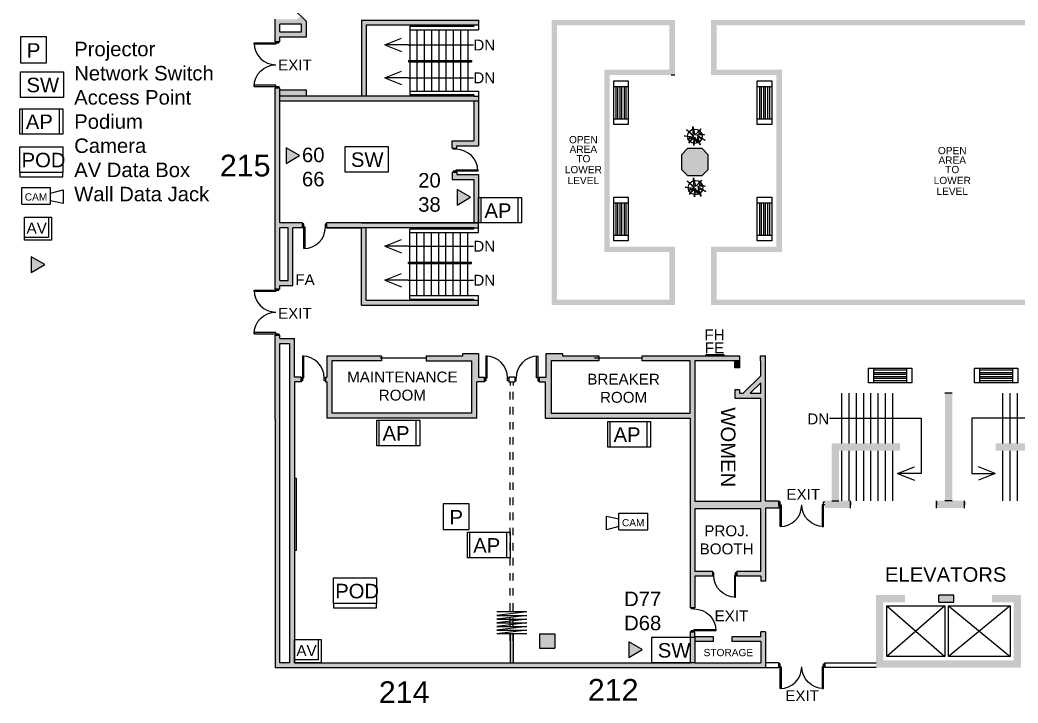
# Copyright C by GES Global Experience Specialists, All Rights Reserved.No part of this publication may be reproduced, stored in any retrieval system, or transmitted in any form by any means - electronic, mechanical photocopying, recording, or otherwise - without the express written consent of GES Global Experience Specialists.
# Model space of a CAD drawing. Header units: inches. Extents: x 2786 to 5593, y 3202 to 5211.
# Drawn here: x 2912 to 4564, y 3202 to 4332 of the extents above; entities that cross this region are included whole.
import ezdxf
from ezdxf.enums import TextEntityAlignment as Align

# ---------------------------------------------------------------- set-up
doc = ezdxf.new("R2010")
doc.units = ezdxf.units.IN
doc.header["$LTSCALE"] = 100
doc.header["$MEASUREMENT"] = 0
doc.linetypes.add('DASH_306', pattern=[0.25, 0.125, -0.125])
doc.linetypes.add('DASHED', pattern=[0.75, 0.5, -0.25])
doc.layers.get('0').update_dxf_attribs({"linetype": 'CONTINUOUS'})
for name, color, linetype in [('ap_location', 50, 'CONTINUOUS'), ('av_location', 62, 'CONTINUOUS'), ('bldg_airwall', 53, 'DASHED'), ('bldg_airwall_storage', 53, 'CONTINUOUS'), ('bldg_doors', 9, 'CONTINUOUS'), ('bldg_fire', 240, 'CONTINUOUS'), ('bldg_stairs', 9, 'CONTINUOUS'), ('bldg_text', 94, 'CONTINUOUS'), ('bldg_wallint', 9, 'CONTINUOUS'), ('bldg_wallintsol', 9, 'CONTINUOUS'), ('data_jack', 120, 'CONTINUOUS'), ('key', 110, 'CONTINUOUS'), ('switch_location', 40, 'CONTINUOUS')]:
    doc.layers.add(name, color=color, linetype=linetype)
doc.layers.get('0').freeze()
doc.styles.add('bldgtx18', font='arial.ttf', dxfattribs={"height": 18})
doc.styles.add('bldgtx24', font='arial.ttf', dxfattribs={"height": 24})
doc.styles.add('bldgtx36', font='arial.ttf', dxfattribs={"height": 36})
doc.styles.add('bldgtx48', font='arial.ttf', dxfattribs={"height": 48})

# ---------------------------------------------------------------- blocks, each defined once
blk = doc.blocks.new('bench')
for p, q in [((0, 0), (0, 23.992188)), ((0, 23.992188), (71.992188, 23.992188)), ((9, 0), (9, 23.992188)), ((62.992188, 20.617188), (9, 20.617188)), ((9, 17.179692), (62.992188, 17.179692)), ((62.992188, 23.992188), (62.992188, 0)), ((71.992188, 23.992188), (71.992188, 0)), ((71.992188, 0), (0, 0)), ((62.992188, 13.742196), (9, 13.742196)), ((9, 10.3125), (62.992188, 10.3125)), ((62.992188, 6.875004), (9, 6.875004)), ((9, 3.437508), (62.992188, 3.437508))]:
    blk.add_line(p, q)
blk = doc.blocks.new('lplant')
for p, q in [((-16.8, 0.7), (-1.1, -0.9)), ((-6.9, -1.9), (-16.8, 0.7)), ((-13.2, 10.8), (-1.7, 1.1)), ((-1.1, -0.9), (-13.2, 10.8)), ((-2.7, 15.9), (0.5, 1.4)), ((-1.7, 1.1), (-2.7, 15.9)), ((0.5, 1.4), (10.4, 12.2)), ((16.8, 2), (3.9, 1.6)), ((3.9, 1.6), (17.7, -6.5)), ((10.4, 12.2), (6.6, 4.2)), ((6.6, 4.2), (10, 4.1)), ((10, 4.1), (16.8, 2)), ((-2.3, -1.6), (-11.7, -5.9)), ((-11.7, -5.9), (-6.9, -1.9)), ((-9.3, -11.9), (-2.3, -1.6)), ((-0.6, -1.9), (-9.3, -11.9)), ((-1.1, -15.5), (-0.6, -1.9)), ((0.6, -1.9), (-1.1, -15.5)), ((4.4, -11.7), (0.6, -1.9)), ((4, -4.3), (4.4, -11.7)), ((9.7, -14.5), (4, -4.3)), ((5.2, -1.8), (9.7, -14.5)), ((17.7, -6.5), (5.2, -1.8))]:
    blk.add_line(p, q)
blk.add_circle((0.6, -0.3), 12)

msp = doc.modelspace()

# ---------------------------------------------------------------- hatches: boundary and pattern name
at = {"layer": 'bldg_wallintsol'}
h = msp.add_hatch(color=256, dxfattribs=at)
h.paths.add_polyline_path([(3386.3, 4329.7), (3376.7, 4339.2), (3371.1, 4333.5), (3334.4, 4333.5), (3334.4, 4296.3), (3342.4, 4296.3), (3342.4, 4304.7), (3386.3, 4304.7)])
h.paths.add_polyline_path([(3378.3, 4325.5), (3342.4, 4325.5), (3342.4, 4312.7), (3378.3, 4312.7)], flags=16)
for points in [[(3671.4, 4332.3), (3477.4, 4332.3), (3477.4, 4206.3), (3485.4, 4206.3), (3485.4, 4324.3), (3663.4, 4324.3), (3671.4, 4324.3)], [(3386.3, 4216.9), (3342.4, 4216.9), (3342.4, 4206.3), (3386.3, 4206.3)], [(4051.6, 4109.4), (4041.6, 4119.4), (4017.3, 4119.4), (4007.3, 4109.4), (4007.3, 4085.1), (4017.3, 4075.1), (4041.6, 4075.1), (4051.6, 4085.1)], [(3663.4, 3996.3), (3671.4, 3996.3), (3671.4, 4076.3), (3635.4, 4076.3), (3635.4, 4080.3), (3627.4, 4080.3), (3627.4, 4068.3), (3663.4, 4068.3)], [(3671.4, 3996.3), (3477.4, 3996.3), (3419.8, 3996.3), (3419.8, 3988.3), (3663.4, 3988.3), (3671.4, 3988.3)], [(3671.4, 3868.3), (3663.4, 3868.3), (3485.4, 3868.3), (3485.4, 3988.3), (3477.4, 3988.3), (3477.4, 3860.3), (3671.4, 3860.3)], [(3671.4, 3780.3), (3645.4, 3780.3), (3645.4, 3776.3), (3584.4, 3776.3), (3584.4, 3768.3), (3660.4, 3768.3), (3660.4, 3681.3), (3428.4, 3681.3), (3428.4, 3768.3), (3510.4, 3768.3), (3510.4, 3776.3), (3420.4, 3776.3), (3420.4, 3741.3), (3417.8, 3741.3), (3417.8, 3733.3), (3420.4, 3733.3), (3420.4, 3673.3), (3668.4, 3673.3), (3668.4, 3733.3), (3681.4, 3733.3), (3681.4, 3741.3), (3671.4, 3741.3)], [(4095.4, 3756.3), (4103.4, 3756.3), (4103.4, 3768.3), (4095.4, 3768.3)], [(4443.4, 3536.3), (4455.4, 3536.3), (4455.4, 3714.3), (4443.4, 3714.3)], [(4256, 3631.3), (4256, 3536.3), (4268, 3536.3), (4268, 3619.3), (4369, 3619.3), (4369, 3631.3)], [(4527.4, 3631.3), (4527.4, 3619.3), (4628.4, 3619.3), (4628.4, 3536.3), (4640.4, 3536.3), (4640.4, 3619.3), (4640.4, 3631.3)], [(4287.1, 3536.3), (4268, 3536.3), (4256, 3536.3), (4244.4, 3536.3), (4244.4, 3524.3), (4287.1, 3524.3)], [(4475.6, 3524.3), (4475.6, 3536.3), (4455.4, 3536.3), (4443.4, 3536.3), (4429.4, 3536.3), (4429.4, 3524.3)], [(4458.1, 3380.3), (4433.5, 3380.3), (4433.5, 3368.3), (4458.1, 3368.3)], [(3723.4, 3268.3), (3728.4, 3268.3), (3728.4, 3316.3), (3723.4, 3316.3), (3723.4, 3304.3)], [(3772.4, 3316.3), (3772.4, 3292.3), (3797.4, 3292.3), (3797.4, 3316.3)]]:
    msp.add_hatch(color=256, dxfattribs=at).paths.add_polyline_path(points)
at = {"layer": 'bldg_wallintsol', "linetype": 'Continuous'}
h = msp.add_hatch(color=256, dxfattribs=at)
h.paths.add_polyline_path([(3801.4, 4323.3), (3801.4, 3869.3), (3987.4, 3869.3), (3987.4, 3948.3), (3879.4, 3948.3), (3879.4, 4250.3), (3987.4, 4250.3), (3987.4, 4323.3)], flags=16)
h.paths.add_polyline_path([(3888.4, 3957.3), (3888.4, 4241.3), (3996.4, 4241.3), (3996.4, 4332.3), (3792.4, 4332.3), (3792.4, 3860.3), (3996.4, 3860.3), (3996.4, 3957.3)])
h = msp.add_hatch(color=256, dxfattribs=at)
h.paths.add_polyline_path([(4719.4, 3948.3), (4719.4, 4250.3), (4829.4, 4250.3), (4829.4, 4323.3), (4065.4, 4323.3), (4065.4, 4250.3), (4173.4, 4250.3), (4173.4, 3948.3), (4065.4, 3948.3), (4065.4, 3869.3), (4829.4, 3869.3), (4829.4, 3948.3)], flags=16)
h.paths.add_polyline_path([(4164.4, 4241.3), (4164.4, 3957.3), (4056.4, 3957.3), (4056.4, 3860.3), (4838.4, 3860.3), (4838.4, 3957.3), (4728.4, 3957.3), (4728.4, 4241.3), (4838.4, 4241.3), (4838.4, 4332.3), (4056.4, 4332.3), (4056.4, 4241.3)])
at = {"layer": 'bldg_wallintsol'}
h = msp.add_hatch(color=256, dxfattribs=at)
h.paths.add_polyline_path([(3334.4, 3981), (3334.4, 3886.8), (3342.4, 3886.8), (3342.4, 3892.8), (3364, 3892.8), (3364, 3988.3), (3379.8, 3988.3), (3379.8, 3996.3), (3342.4, 3996.3), (3342.4, 4220.3), (3334.4, 4220.3)])
h.paths.add_polyline_path([(3342.4, 3988.3), (3356, 3988.3), (3356, 3900.8), (3342.4, 3900.8), (3342.4, 3984.3)], flags=16)
h = msp.add_hatch(color=256, dxfattribs=at)
h.paths.add_polyline_path([(3671.4, 4206.3), (3663.4, 4206.3), (3485.4, 4206.3), (3342.4, 4206.3), (3342.4, 4198.3), (3671.4, 4198.3)])
h.paths.add_polyline_path([(3671.4, 4198.3), (3663.4, 4198.3), (3663.4, 4132.3), (3627.4, 4132.3), (3627.4, 4120.3), (3635.4, 4120.3), (3635.4, 4124.3), (3671.4, 4124.3)])
h = msp.add_hatch(color=256, dxfattribs=at)
h.paths.add_polyline_path([(3366.4, 3673.3), (3366.4, 3733.3), (3377.8, 3733.3), (3377.8, 3741.3), (3366.4, 3741.3), (3366.4, 3804.8), (3342.4, 3804.8), (3342.4, 3810.8), (3334.4, 3810.8), (3334.4, 3671.3), (3334.4, 3260.3), (4146.4, 3260.3), (4146.4, 3319.3), (4138.4, 3319.3), (4138.4, 3311.3), (4090.4, 3311.3), (4090.4, 3303.3), (4138.4, 3303.3), (4138.4, 3268.3), (4029.4, 3268.3), (4029.4, 3303.3), (4060.4, 3303.3), (4060.4, 3311.3), (4029.4, 3311.3), (4029.4, 3319.3), (4021.4, 3319.3), (4021.4, 3268.3), (3366.4, 3268.3)])
h.paths.add_polyline_path([(3342.4, 3796.8), (3358.4, 3796.8), (3358.4, 3268.3), (3342.4, 3268.3)], flags=16)
h = msp.add_hatch(color=256, dxfattribs=at)
h.paths.add_polyline_path([(3870.4, 3776.3), (3810.4, 3776.3), (3810.4, 3780.3), (3783.4, 3780.3), (3783.4, 3741.3), (3771.4, 3741.3), (3771.4, 3733.3), (3781.4, 3733.3), (3781.4, 3673.3), (4021.4, 3673.3), (4021.4, 3359.3), (4029.4, 3359.3), (4029.4, 3411.3), (4058.9, 3411.3), (4058.9, 3419.3), (4029.4, 3419.3), (4029.4, 3523.3), (4138.4, 3523.3), (4138.4, 3419.3), (4098.9, 3419.3), (4098.9, 3411.3), (4138.4, 3411.3), (4138.4, 3403.3), (4146.4, 3403.3), (4146.4, 3524.3), (4168.4, 3524.3), (4168.4, 3536.3), (4146.4, 3536.3), (4146.4, 3776.3), (4137.4, 3776.3), (4137.4, 3768.3), (4138.4, 3768.3), (4138.4, 3743.3), (4109.4, 3714.3), (4103.4, 3714.3), (4103.4, 3720.3), (4095.4, 3720.3), (4095.4, 3706.3), (4138.4, 3706.3), (4138.4, 3535.3), (4029.4, 3535.3), (4029.4, 3768.3), (4103.4, 3768.3), (4103.4, 3776.3), (3942.4, 3776.3), (3942.4, 3768.3), (4021.4, 3768.3), (4021.4, 3681.3), (3791.4, 3681.3), (3791.4, 3768.3), (3870.4, 3768.3)])
h.paths.add_polyline_path([(4120.8, 3714.3), (4138.4, 3731.9), (4138.4, 3714.3)], flags=16)
at = {"layer": 'bldg_wallintsol', "linetype": 'Continuous'}
msp.add_hatch(color=256, dxfattribs=at).paths.add_polyline_path([(4329.4, 3260.3), (4449.4, 3260.3), (4569.4, 3260.3), (4569.4, 3380.3), (4521.4, 3380.3), (4521.4, 3368.3), (4557.4, 3368.3), (4557.4, 3272.3), (4341.4, 3272.3), (4341.4, 3368.3), (4377.4, 3368.3), (4377.4, 3380.3), (4329.4, 3380.3)])
at = {"layer": 'data_jack'}
h = msp.add_hatch(color=256, dxfattribs=at)
h.dxf.hatch_style = 1
h.paths.add_polyline_path([(3375.1, 4107.8), (3352.7, 4120.7), (3352.7, 4094.8)])
h = msp.add_hatch(color=256, dxfattribs=at)
h.dxf.hatch_style = 1
h.paths.add_polyline_path([(3658.1, 4038.8), (3635.7, 4051.8), (3635.7, 4025.9)])
h = msp.add_hatch(color=256, dxfattribs=at)
h.dxf.hatch_style = 1
h.paths.add_polyline_path([(2930.8, 3940.2), (2930.8, 3914.4), (2953.2, 3927.3)])
h = msp.add_hatch(color=256, dxfattribs=at)
h.dxf.hatch_style = 1
h.paths.add_polyline_path([(3942.4, 3289.9), (3920, 3302.9), (3920, 3277)])

# ---------------------------------------------------------------- linework, layer by layer
at = {"layer": 'ap_location'}
for p, q in [((2916.2, 4143.3), (2916.2, 4185.5)), ((2976.8, 4185.5), (2976.8, 4143.3)), ((3675.5, 3996.3), (3675.5, 4038.5)), ((3736.1, 4038.5), (3736.1, 3996.3)), ((3506.8, 3627.5), (3506.8, 3669.7)), ((3567.4, 3669.7), (3567.4, 3627.5)), ((3889.2, 3625.3), (3889.2, 3667.4)), ((3949.7, 3667.4), (3949.7, 3625.3)), ((3656.8, 3442), (3656.8, 3484.2)), ((3717.4, 3484.2), (3717.4, 3442))]:
    msp.add_line(p, q, dxfattribs=at)
for points in [[(2912.1, 4185.5), (2983.3, 4185.5), (2983.3, 4143.3), (2912.1, 4143.3)], [(3671.4, 4038.5), (3742.6, 4038.5), (3742.6, 3996.3), (3671.4, 3996.3)], [(3502.7, 3669.7), (3573.9, 3669.7), (3573.9, 3627.5), (3502.7, 3627.5)], [(3885.1, 3667.4), (3956.2, 3667.4), (3956.2, 3625.3), (3885.1, 3625.3)], [(3652.8, 3484.2), (3723.9, 3484.2), (3723.9, 3442), (3652.8, 3442)]]:
    msp.add_lwpolyline(points, close=True, dxfattribs=at)
at = {"layer": 'av_location'}
for p, q in [((2912.1, 4080), (2912.1, 4072.8)), ((2912.1, 4072.8), (2983.3, 4072.8)), ((2983.3, 4072.8), (2983.3, 4080)), ((2915, 4055.1), (2962.8, 4055.1)), ((2962.8, 4027.4), (2962.8, 4055.1)), ((2962.8, 4045.4), (2983.6, 4051.1)), ((2983.6, 4051.1), (2983.6, 4028.3)), ((2983.6, 4028.3), (2962.8, 4033)), ((2915, 4027.4), (2962.8, 4027.4)), ((3882.9, 3488.2), (3882.9, 3511)), ((3882.9, 3511), (3903.6, 3506.3)), ((3903.6, 3515.8), (3951.4, 3515.8)), ((3951.4, 3488), (3951.4, 3515.8)), ((3903.6, 3493.9), (3882.9, 3488.2)), ((3903.6, 3488), (3951.4, 3488)), ((3431.3, 3366.4), (3431.3, 3359.3)), ((3431.3, 3359.3), (3502.5, 3359.3)), ((3502.5, 3359.3), (3502.5, 3366.4))]:
    msp.add_line(p, q, dxfattribs=at)
for points in [[(2956, 4304.3), (2913.2, 4304.3), (2913.2, 4261.5), (2956, 4261.5)], [(2912.1, 4122.2), (2983.3, 4122.2), (2983.3, 4080), (2912.1, 4080)], [(2919.8, 4005.9), (2964.3, 4005.9), (2964.3, 3967.6), (2919.8, 3967.6)], [(2919.8, 4005.9), (2959.3, 4005.9), (2959.3, 3972.3), (2919.8, 3972.3)], [(3655.7, 3531.5), (3612.9, 3531.5), (3612.9, 3488.7), (3655.7, 3488.7)], [(3431.3, 3408.6), (3502.5, 3408.6), (3502.5, 3366.4), (3431.3, 3366.4)], [(3366.4, 3306.6), (3410.9, 3306.6), (3410.9, 3268.3), (3366.4, 3268.3)], [(3366.4, 3306.6), (3405.9, 3306.6), (3405.9, 3273), (3366.4, 3273)]]:
    msp.add_lwpolyline(points, close=True, dxfattribs=at)
for points in [[(2915, 4027.4), (2915, 4055.1)], [(3903.6, 3488), (3903.6, 3515.8)]]:
    msp.add_lwpolyline(points, dxfattribs=at)
at = {"layer": 'bldg_airwall', "linetype": 'DASH_306'}
for p, q in [((3723.4, 3304.3), (3723.4, 3727.3)), ((3728.4, 3304.3), (3728.4, 3727.3))]:
    msp.add_line(p, q, dxfattribs=at)
at = {"layer": 'bldg_airwall_storage'}
for p, q in [((3751.4, 3352.3), (3701.4, 3352.3)), ((3751.4, 3352.3), (3701.4, 3346.3)), ((3701.4, 3346.3), (3751.4, 3346.3)), ((3751.4, 3346.3), (3701.4, 3340.3)), ((3701.4, 3340.3), (3751.4, 3340.3)), ((3751.4, 3340.3), (3701.4, 3334.3)), ((3701.4, 3334.3), (3751.4, 3334.3)), ((3751.4, 3334.3), (3701.4, 3328.3)), ((3701.4, 3328.3), (3751.4, 3328.3)), ((3751.4, 3328.3), (3701.4, 3322.3)), ((3701.4, 3322.3), (3751.4, 3322.3)), ((3751.4, 3322.3), (3701.4, 3316.3)), ((3751.4, 3316.3), (3701.4, 3316.3))]:
    msp.add_line(p, q, dxfattribs=at)
at = {"layer": 'bldg_doors'}
for p, q in [((3340.8, 4296.3), (3335.8, 4296.3)), ((3335.8, 4296.3), (3335.8, 4294.3)), ((3340.8, 4294.3), (3340.8, 4296.3)), ((3299.8, 4292.3), (3299.8, 4294.3)), ((3299.8, 4294.3), (3335.8, 4294.3)), ((3335.8, 4292.3), (3299.8, 4292.3)), ((3335.8, 4294.3), (3340.8, 4294.3)), ((3335.8, 4294.3), (3335.8, 4292.3)), ((3335.8, 4224.3), (3299.8, 4224.3)), ((3299.8, 4224.3), (3299.8, 4222.3)), ((3299.8, 4222.3), (3335.8, 4222.3)), ((3335.8, 4222.3), (3335.8, 4224.3)), ((3335.8, 4220.3), (3335.8, 4222.3)), ((3335.8, 4222.3), (3340.8, 4222.3)), ((3340.8, 4220.3), (3335.8, 4220.3)), ((3340.8, 4222.3), (3340.8, 4220.3)), ((3629.1, 4118.3), (3629.1, 4120.3)), ((3629.1, 4120.3), (3634.1, 4120.3)), ((3634.1, 4118.3), (3629.1, 4118.3)), ((3634.1, 4120.3), (3634.1, 4118.3)), ((3629.1, 4082.3), (3629.1, 4080.3)), ((3634.1, 4082.3), (3629.1, 4082.3)), ((3634.1, 4082.3), (3634.1, 4084.3)), ((3634.1, 4084.3), (3670.1, 4084.3)), ((3634.1, 4080.3), (3634.1, 4082.3)), ((3670.1, 4082.3), (3634.1, 4082.3)), ((3670.1, 4084.3), (3670.1, 4082.3)), ((3629.1, 4080.3), (3634.1, 4080.3)), ((3381.8, 3994.8), (3379.8, 3994.8)), ((3379.8, 3994.8), (3379.8, 3989.8)), ((3379.8, 3989.8), (3381.8, 3989.8)), ((3381.8, 3989.8), (3381.8, 3994.8)), ((3381.8, 3989.8), (3383.8, 3989.8)), ((3381.8, 3953.8), (3381.8, 3989.8)), ((3383.8, 3989.8), (3383.8, 3953.8)), ((3417.8, 3994.8), (3419.8, 3994.8)), ((3417.8, 3989.8), (3417.8, 3994.8)), ((3419.8, 3989.8), (3417.8, 3989.8)), ((3419.8, 3994.8), (3419.8, 3989.8)), ((3383.8, 3953.8), (3381.8, 3953.8)), ((3299.8, 3882.8), (3299.8, 3884.8)), ((3299.8, 3884.8), (3335.8, 3884.8)), ((3340.8, 3886.8), (3335.8, 3886.8)), ((3335.8, 3886.8), (3335.8, 3884.8)), ((3335.8, 3884.8), (3340.8, 3884.8)), ((3335.8, 3884.8), (3335.8, 3882.8)), ((3340.8, 3884.8), (3340.8, 3886.8)), ((3335.8, 3882.8), (3299.8, 3882.8)), ((3335.8, 3814.8), (3299.8, 3814.8)), ((3299.8, 3814.8), (3299.8, 3812.8)), ((3299.8, 3812.8), (3335.8, 3812.8)), ((3335.8, 3812.8), (3335.8, 3814.8)), ((3335.8, 3810.8), (3335.8, 3812.8)), ((3335.8, 3812.8), (3340.8, 3812.8)), ((3340.8, 3810.8), (3335.8, 3810.8)), ((3340.8, 3812.8), (3340.8, 3810.8)), ((3381.8, 3775.9), (3379.8, 3775.9)), ((3379.8, 3775.9), (3379.8, 3739.9)), ((3381.8, 3739.9), (3381.8, 3775.9)), ((3685.4, 3775.9), (3683.4, 3775.9)), ((3683.4, 3775.9), (3683.4, 3739.9)), ((3685.4, 3739.9), (3685.4, 3775.9)), ((3767.4, 3739.9), (3767.4, 3775.9)), ((3767.4, 3775.9), (3769.4, 3775.9)), ((3769.4, 3775.9), (3769.4, 3739.9)), ((3377.8, 3734.9), (3377.8, 3739.9)), ((3377.8, 3739.9), (3379.8, 3739.9)), ((3379.8, 3734.9), (3377.8, 3734.9)), ((3379.8, 3739.9), (3379.8, 3734.9)), ((3379.8, 3739.9), (3381.8, 3739.9)), ((3415.8, 3739.9), (3417.8, 3739.9)), ((3415.8, 3734.9), (3415.8, 3739.9)), ((3417.8, 3734.9), (3415.8, 3734.9)), ((3417.8, 3739.9), (3417.8, 3734.9)), ((3681.4, 3734.9), (3681.4, 3739.9)), ((3681.4, 3739.9), (3683.4, 3739.9)), ((3683.4, 3734.9), (3681.4, 3734.9)), ((3683.4, 3739.9), (3683.4, 3734.9)), ((3683.4, 3739.9), (3685.4, 3739.9)), ((3719.4, 3739.9), (3721.4, 3739.9)), ((3719.4, 3734.9), (3719.4, 3739.9)), ((3721.4, 3734.9), (3719.4, 3734.9)), ((3721.4, 3739.9), (3721.4, 3734.9)), ((3733.4, 3739.9), (3731.4, 3739.9)), ((3731.4, 3739.9), (3731.4, 3734.9)), ((3731.4, 3734.9), (3733.4, 3734.9)), ((3733.4, 3734.9), (3733.4, 3739.9)), ((3769.4, 3739.9), (3767.4, 3739.9)), ((3771.4, 3739.9), (3769.4, 3739.9)), ((3769.4, 3739.9), (3769.4, 3734.9)), ((3769.4, 3734.9), (3771.4, 3734.9)), ((3771.4, 3734.9), (3771.4, 3739.9)), ((4170.4, 3534.6), (4168.4, 3534.6)), ((4168.4, 3534.6), (4168.4, 3529.6)), ((4168.4, 3529.6), (4170.4, 3529.6)), ((4170.4, 3529.6), (4170.4, 3534.6)), ((4170.4, 3529.6), (4172.4, 3529.6)), ((4170.4, 3493.6), (4170.4, 3529.6)), ((4172.4, 3529.6), (4172.4, 3493.6)), ((4242.4, 3529.6), (4240.4, 3529.6)), ((4240.4, 3529.6), (4240.4, 3493.6)), ((4242.4, 3534.6), (4244.4, 3534.6)), ((4242.4, 3529.6), (4242.4, 3534.6)), ((4244.4, 3529.6), (4242.4, 3529.6)), ((4242.4, 3493.6), (4242.4, 3529.6)), ((4287.1, 3534.6), (4287.1, 3529.6)), ((4429.4, 3534.6), (4429.4, 3529.6)), ((4475.6, 3534.6), (4475.6, 3529.6)), ((4172.4, 3493.6), (4170.4, 3493.6)), ((4240.4, 3493.6), (4242.4, 3493.6)), ((4058.9, 3417.6), (4060.9, 3417.6)), ((4058.9, 3412.6), (4058.9, 3417.6)), ((4060.9, 3412.6), (4058.9, 3412.6)), ((4060.9, 3412.6), (4060.9, 3417.6)), ((4096.9, 3412.6), (4094.9, 3412.6)), ((4094.9, 3412.6), (4094.9, 3376.6)), ((4096.9, 3417.6), (4098.9, 3417.6)), ((4096.9, 3412.6), (4096.9, 3417.6)), ((4098.9, 3412.6), (4096.9, 3412.6)), ((4096.9, 3376.6), (4096.9, 3412.6)), ((4098.9, 3417.6), (4098.9, 3412.6)), ((4094.9, 3376.6), (4096.9, 3376.6)), ((4023.1, 3359.3), (4023.1, 3357.3)), ((4028.1, 3359.3), (4023.1, 3359.3)), ((4028.1, 3357.3), (4023.1, 3357.3)), ((4028.1, 3357.3), (4028.1, 3359.3)), ((4023.1, 3321.3), (4023.1, 3319.3)), ((4028.1, 3321.3), (4023.1, 3321.3)), ((4028.1, 3321.3), (4028.1, 3323.3)), ((4028.1, 3323.3), (4064.1, 3323.3)), ((4028.1, 3319.3), (4028.1, 3321.3)), ((4064.1, 3321.3), (4028.1, 3321.3)), ((4064.1, 3323.3), (4064.1, 3321.3)), ((4023.1, 3319.3), (4028.1, 3319.3)), ((4170.4, 3266.6), (4168.4, 3266.6)), ((4168.4, 3266.6), (4168.4, 3261.6)), ((4168.4, 3261.6), (4170.4, 3261.6)), ((4170.4, 3261.6), (4170.4, 3266.6)), ((4170.4, 3261.6), (4172.4, 3261.6)), ((4170.4, 3225.6), (4170.4, 3261.6)), ((4172.4, 3261.6), (4172.4, 3225.6)), ((4242.4, 3261.6), (4240.4, 3261.6)), ((4240.4, 3261.6), (4240.4, 3225.6)), ((4242.4, 3266.6), (4244.4, 3266.6)), ((4242.4, 3261.6), (4242.4, 3266.6)), ((4244.4, 3261.6), (4242.4, 3261.6)), ((4242.4, 3225.6), (4242.4, 3261.6)), ((4244.4, 3266.6), (4244.4, 3261.6)), ((4172.4, 3225.6), (4170.4, 3225.6)), ((4240.4, 3225.6), (4242.4, 3225.6))]:
    msp.add_line(p, q, dxfattribs=at)
for centre, start, end in [((3335.8, 4294.3), 180, 270), ((3634.1, 4082.3), 0, 90), ((3381.8, 3989.8), 270, 0), ((3335.8, 3884.8), 180, 270), ((3379.8, 3739.9), 0, 90), ((3683.4, 3739.9), 0, 90), ((3769.4, 3739.9), 90, 180), ((4170.4, 3529.6), 270, 0), ((4170.4, 3261.6), 270, 0)]:
    msp.add_arc(centre, 36, start, end, dxfattribs=at)
at = {"layer": 'bldg_doors', "extrusion": (0, 0, -1)}
for centre, start, end in [((-3335.8, 4222.3), 0, 90), ((-3335.8, 3812.8), 0, 90), ((-4242.4, 3529.6), 270, 0), ((-4096.9, 3412.6), 270, 0), ((-4028.1, 3321.3), 90, 180), ((-4242.4, 3261.6), 270, 0)]:
    msp.add_arc(centre, 36, start, end, dxfattribs=at)
at = {"layer": 'bldg_stairs'}
for p, q in [((3557.4, 4316.3), (3557.4, 4263.3)), ((3569.4, 4316.3), (3569.4, 4263.3)), ((3581.4, 4316.3), (3581.4, 4263.3)), ((3593.4, 4316.3), (3593.4, 4263.3)), ((3605.4, 4316.3), (3605.4, 4263.3)), ((3617.4, 4316.3), (3617.4, 4263.3)), ((3629.4, 4316.3), (3629.4, 4263.3)), ((3641.4, 4316.3), (3641.4, 4263.3)), ((3653.4, 4316.3), (3653.4, 4263.3)), ((3516, 4291), (3543.7, 4302.1)), ((3554.8, 4291), (3516, 4291)), ((3516, 4291), (3543.7, 4280)), ((3554.8, 4291), (3662.8, 4291)), ((3557.4, 4263.3), (3557.4, 4214.3)), ((3569.4, 4263.3), (3569.4, 4214.3)), ((3581.4, 4263.3), (3581.4, 4214.3)), ((3593.4, 4263.3), (3593.4, 4214.3)), ((3605.4, 4263.3), (3605.4, 4214.3)), ((3617.4, 4263.3), (3617.4, 4214.3)), ((3629.4, 4263.3), (3629.4, 4214.3)), ((3641.4, 4263.3), (3641.4, 4214.3)), ((3653.4, 4263.3), (3653.4, 4214.3)), ((3516, 4236.8), (3543.7, 4247.8)), ((3554.8, 4236.8), (3516, 4236.8)), ((3516, 4236.8), (3543.7, 4225.7)), ((3554.8, 4236.8), (3662.8, 4236.8)), ((3516, 3957.8), (3543.7, 3968.8)), ((3557.4, 3931.3), (3557.4, 3980.3)), ((3569.4, 3931.3), (3569.4, 3980.3)), ((3581.4, 3931.3), (3581.4, 3980.3)), ((3593.4, 3931.3), (3593.4, 3980.3)), ((3605.4, 3931.3), (3605.4, 3980.3)), ((3617.4, 3931.3), (3617.4, 3980.3)), ((3629.4, 3931.3), (3629.4, 3980.3)), ((3641.4, 3931.3), (3641.4, 3980.3)), ((3653.4, 3931.3), (3653.4, 3980.3)), ((3554.8, 3957.8), (3516, 3957.8)), ((3516, 3957.8), (3543.7, 3946.7)), ((3554.8, 3957.8), (3662.8, 3957.8)), ((3557.4, 3876.3), (3557.4, 3931.3)), ((3569.4, 3876.3), (3569.4, 3931.3)), ((3581.4, 3876.3), (3581.4, 3931.3)), ((3593.4, 3876.3), (3593.4, 3931.3)), ((3605.4, 3876.3), (3605.4, 3931.3)), ((3617.4, 3876.3), (3617.4, 3931.3)), ((3629.4, 3876.3), (3629.4, 3931.3)), ((3641.4, 3876.3), (3641.4, 3931.3)), ((3653.4, 3876.3), (3653.4, 3931.3)), ((3516, 3901.5), (3543.7, 3912.6)), ((3554.8, 3901.5), (3516, 3901.5)), ((3516, 3901.5), (3543.7, 3890.4)), ((3554.8, 3901.5), (3662.8, 3901.5)), ((4047.4, 3778.3), (4077.4, 3778.3)), ((4047.4, 3778.3), (4047.4, 3776.3)), ((4077.4, 3778.3), (4077.4, 3776.3)), ((3723.4, 3733.3), (3723.4, 3727.3)), ((3728.4, 3733.3), (3728.4, 3727.3)), ((3728.4, 3733.3), (3728.4, 3727.3)), ((4273, 3631.3), (4273, 3714.3)), ((4285, 3631.3), (4285, 3714.3)), ((4297, 3631.3), (4297, 3714.3)), ((4309, 3631.3), (4309, 3714.3)), ((4321, 3631.3), (4321, 3714.3)), ((4333, 3631.3), (4333, 3714.3)), ((4345, 3631.3), (4345, 3714.3)), ((4357, 3631.3), (4357, 3714.3)), ((4539.4, 3631.3), (4539.4, 3714.3)), ((4551.4, 3631.3), (4551.4, 3714.3)), ((4563.4, 3631.3), (4563.4, 3714.3)), ((4252.4, 3673), (4403.9, 3673)), ((4403.9, 3673), (4403.9, 3581.6)), ((4487.9, 3673), (4487.9, 3581.6)), ((4639.3, 3673), (4487.9, 3673)), ((4273, 3536.3), (4273, 3619.3)), ((4285, 3536.3), (4285, 3619.3)), ((4297, 3536.3), (4297, 3619.3)), ((4309, 3536.3), (4309, 3619.3)), ((4321, 3536.3), (4321, 3619.3)), ((4333, 3536.3), (4333, 3619.3)), ((4345, 3536.3), (4345, 3619.3)), ((4357, 3536.3), (4357, 3619.3)), ((4539.4, 3536.3), (4539.4, 3619.3)), ((4551.4, 3536.3), (4551.4, 3619.3)), ((4563.4, 3536.3), (4563.4, 3619.3)), ((4365.1, 3581.6), (4392.8, 3592.7)), ((4526.7, 3581.6), (4498.9, 3592.7)), ((3366.4, 3573.9), (3369.4, 3573.9)), ((3369.4, 3573.9), (3369.4, 3453.9)), ((4403.9, 3581.6), (4365.1, 3581.6)), ((4365.1, 3581.6), (4392.8, 3570.5)), ((4487.9, 3581.6), (4526.7, 3581.6)), ((4526.7, 3581.6), (4498.9, 3570.5)), ((3369.4, 3453.9), (3366.4, 3453.9)), ((4347.4, 3278.3), (4347.4, 3362.3)), ((4347.4, 3362.3), (4443.4, 3362.3)), ((4347.4, 3362.3), (4443.4, 3278.3)), ((4443.4, 3362.3), (4347.4, 3278.3)), ((4443.4, 3362.3), (4443.4, 3278.3)), ((4449.4, 3278.3), (4449.4, 3362.3)), ((4449.4, 3362.3), (4551.4, 3362.3)), ((4449.4, 3362.3), (4551.4, 3278.3)), ((4551.4, 3362.3), (4449.4, 3278.3)), ((4551.4, 3362.3), (4551.4, 3278.3)), ((3723.4, 3316.3), (3723.4, 3268.3)), ((3728.4, 3316.3), (3725.4, 3316.3)), ((3728.4, 3316.3), (3728.4, 3268.3)), ((4443.4, 3278.3), (4347.4, 3278.3)), ((4551.4, 3278.3), (4449.4, 3278.3))]:
    msp.add_line(p, q, dxfattribs=at)
at = {"layer": 'bldg_wallint'}
for p, q in [((3300.9, 4414), (3386.3, 4329.7)), ((3386.3, 4304.7), (3386.3, 4329.7)), ((3378.3, 4325.5), (3342.4, 4325.5)), ((3342.4, 4312.7), (3378.3, 4312.7)), ((3378.3, 4312.7), (3378.3, 4325.5)), ((3557.4, 4322.3), (3557.4, 4316.3)), ((3342.4, 4296.3), (3334.4, 4296.3)), ((3342.4, 4304.7), (3386.3, 4304.7)), ((3555.4, 4265.3), (3555.4, 4263.3)), ((3659.4, 4265.3), (3659.4, 4263.3)), ((3996.4, 4241.3), (3990.4, 4241.3)), ((3334.4, 4220.3), (3342.4, 4220.3)), ((3342.4, 4216.9), (3386.3, 4216.9)), ((3557.4, 4214.3), (3557.4, 4208.3)), ((3485.4, 4206.3), (3342.4, 4206.3)), ((3342.4, 4198.3), (3671.4, 4198.3)), ((3663.4, 4206.3), (3485.4, 4206.3)), ((3663.4, 4208.3), (3557.4, 4208.3)), ((3663.4, 4208.3), (3663.4, 4206.3)), ((3663.4, 4206.3), (3671.4, 4206.3)), ((3663.4, 4198.3), (3663.4, 4132.3)), ((3671.4, 4198.3), (3671.4, 4124.3)), ((3627.4, 4132.3), (3663.4, 4132.3)), ((3627.4, 4120.3), (3627.4, 4132.3)), ((3627.4, 4120.3), (3635.4, 4120.3)), ((3635.4, 4120.3), (3635.4, 4124.3)), ((3635.4, 4124.3), (3671.4, 4124.3)), ((4017.3, 4119.4), (4007.3, 4109.4)), ((4041.6, 4119.4), (4017.3, 4119.4)), ((4051.6, 4109.4), (4041.6, 4119.4)), ((4007.3, 4109.4), (4007.3, 4085.1)), ((4051.6, 4085.1), (4051.6, 4109.4)), ((4007.3, 4085.1), (4017.3, 4075.1)), ((4041.6, 4075.1), (4051.6, 4085.1)), ((3627.4, 4080.3), (3635.4, 4080.3)), ((3627.4, 4080.3), (3627.4, 4068.3)), ((3627.4, 4068.3), (3663.4, 4068.3)), ((3635.4, 4080.3), (3635.4, 4076.3)), ((3635.4, 4076.3), (3671.4, 4076.3)), ((3663.4, 4068.3), (3663.4, 3996.3)), ((3671.4, 4076.3), (3671.4, 3996.3)), ((4017.3, 4075.1), (4041.6, 4075.1)), ((3379.8, 3996.3), (3342.4, 3996.3)), ((3356, 3988.3), (3342.4, 3988.3)), ((3356, 3900.8), (3356, 3988.3)), ((3364, 3892.8), (3364, 3988.3)), ((3379.8, 3988.3), (3364, 3988.3)), ((3379.8, 3988.3), (3379.8, 3996.3)), ((3671.4, 3996.3), (3419.8, 3996.3)), ((3419.8, 3988.3), (3419.8, 3996.3)), ((3419.8, 3988.3), (3477.4, 3988.3)), ((3663.4, 3988.3), (3419.8, 3988.3)), ((3663.4, 3986.3), (3557.4, 3986.3)), ((3557.4, 3980.3), (3557.4, 3986.3)), ((3663.4, 3986.3), (3663.4, 3988.3)), ((3663.4, 3988.3), (3671.4, 3988.3)), ((3555.4, 3929.3), (3555.4, 3931.3)), ((3659.4, 3929.3), (3659.4, 3931.3)), ((3342.4, 3900.8), (3356, 3900.8)), ((3342.4, 3886.8), (3334.4, 3886.8)), ((3342.4, 3886.8), (3342.4, 3892.8)), ((3342.4, 3892.8), (3364, 3892.8)), ((3557.4, 3870.3), (3557.4, 3876.3)), ((3334.4, 3810.8), (3342.4, 3810.8)), ((3342.4, 3804.8), (3342.4, 3810.8)), ((3342.4, 3804.8), (3366.4, 3804.8)), ((3366.4, 3741.3), (3366.4, 3804.8)), ((3342.4, 3796.8), (3358.4, 3796.8)), ((3584.4, 3772.3), (3508.7, 3772.3)), ((3942.4, 3772.3), (3863.1, 3772.3)), ((4095.4, 3756.3), (4095.4, 3768.3)), ((4103.4, 3768.3), (4103.4, 3756.3)), ((4103.4, 3756.3), (4095.4, 3756.3)), ((3377.8, 3741.3), (3366.4, 3741.3)), ((3377.8, 3733.3), (3377.8, 3741.3)), ((3681.4, 3733.3), (3681.4, 3741.3)), ((3731.4, 3741.3), (3721.4, 3741.3)), ((3771.4, 3733.3), (3771.4, 3741.3)), ((4109.4, 3714.3), (4138.4, 3743.3)), ((3721.4, 3733.3), (3731.4, 3733.3)), ((4103.4, 3720.3), (4095.4, 3720.3)), ((4095.4, 3720.3), (4095.4, 3706.3)), ((4103.4, 3720.3), (4103.4, 3714.3)), ((4120.8, 3714.3), (4138.4, 3731.9)), ((4095.4, 3706.3), (4138.4, 3706.3)), ((4103.4, 3714.3), (4109.4, 3714.3)), ((4120.8, 3714.3), (4138.4, 3714.3)), ((4455.4, 3714.3), (4443.4, 3714.3)), ((4168.4, 3536.3), (4168.4, 3528.3)), ((4168.4, 3528.3), (4168.4, 3536.3)), ((4256, 3536.3), (4268, 3536.3)), ((4287.1, 3528.3), (4287.1, 3536.3)), ((4287.1, 3528.3), (4287.1, 3536.3)), ((4287.1, 3524.3), (4287.1, 3536.3)), ((4429.4, 3528.3), (4429.4, 3536.3)), ((4429.4, 3528.3), (4429.4, 3536.3)), ((4429.4, 3524.3), (4429.4, 3536.3)), ((4455.4, 3536.3), (4443.4, 3536.3)), ((4475.6, 3528.3), (4475.6, 3536.3)), ((4475.6, 3528.3), (4475.6, 3536.3)), ((4475.6, 3524.3), (4475.6, 3536.3)), ((4098.9, 3411.3), (4098.9, 3419.3)), ((4098.9, 3411.3), (4098.9, 3419.3)), ((4433.5, 3368.3), (4433.5, 3380.3)), ((4458.1, 3380.3), (4433.5, 3380.3)), ((4458.1, 3368.3), (4458.1, 3380.3)), ((4433.5, 3368.3), (4458.1, 3368.3)), ((4029.4, 3319.3), (4021.4, 3319.3)), ((4029.4, 3319.3), (4021.4, 3319.3)), ((3358.4, 3268.3), (3342.4, 3268.3)), ((4168.4, 3268.3), (4146.4, 3268.3)), ((4146.4, 3260.3), (4168.4, 3260.3)), ((4168.4, 3268.3), (4168.4, 3260.3)), ((4168.4, 3260.3), (4168.4, 3268.3)), ((4244.4, 3260.3), (4244.4, 3268.3)), ((4244.4, 3260.3), (4244.4, 3268.3)), ((4244.4, 3268.3), (4329.4, 3268.3)), ((4329.4, 3260.3), (4244.4, 3260.3))]:
    msp.add_line(p, q, dxfattribs=at)
at = {"layer": 'bldg_wallint', "linetype": 'Continuous'}
for p, q in [((3334.4, 4296.3), (3334.4, 4333.5)), ((3477.4, 4332.3), (3477.4, 4206.3)), ((3477.4, 4332.3), (3671.4, 4332.3)), ((3671.4, 4332.3), (3671.4, 4316.3)), ((3342.4, 4312.7), (3342.4, 4325.5)), ((3485.4, 4324.3), (3485.4, 4206.3)), ((3485.4, 4324.3), (3663.4, 4324.3)), ((3557.4, 4322.3), (3663.4, 4322.3)), ((3557.4, 4316.3), (3671.4, 4316.3)), ((3663.4, 4324.3), (3663.4, 4322.3)), ((3342.4, 4296.3), (3342.4, 4304.7)), ((3555.4, 4265.3), (3659.4, 4265.3)), ((3555.4, 4263.3), (3659.4, 4263.3)), ((3334.4, 3981), (3334.4, 4220.3)), ((3342.4, 3996.3), (3342.4, 4220.3)), ((3386.3, 4206.3), (3386.3, 4216.9)), ((3557.4, 4214.3), (3671.4, 4214.3)), ((3671.4, 4214.3), (3671.4, 4198.3)), ((3477.4, 4198.3), (3671.4, 4198.3)), ((3334.4, 3886.8), (3334.4, 3984.3)), ((3342.4, 3981), (3342.4, 3988.3)), ((3342.4, 3900.8), (3342.4, 3984.3)), ((3477.4, 3996.3), (3671.4, 3996.3)), ((3477.4, 3860.3), (3477.4, 3988.3)), ((3485.4, 3868.3), (3485.4, 3988.3)), ((3671.4, 3980.3), (3671.4, 3996.3)), ((3557.4, 3980.3), (3671.4, 3980.3)), ((3555.4, 3931.3), (3659.4, 3931.3)), ((3555.4, 3929.3), (3659.4, 3929.3)), ((3342.4, 3886.8), (3342.4, 3892.8)), ((3485.4, 3868.3), (3663.4, 3868.3)), ((3557.4, 3876.3), (3671.4, 3876.3)), ((3557.4, 3870.3), (3663.4, 3870.3)), ((3663.4, 3868.3), (3663.4, 3870.3)), ((3671.4, 3860.3), (3671.4, 3876.3)), ((3477.4, 3860.3), (3671.4, 3860.3)), ((3334.4, 3671.3), (3334.4, 3810.8)), ((3342.4, 3268.3), (3342.4, 3796.8)), ((3358.4, 3796.8), (3358.4, 3268.3)), ((3420.4, 3776.3), (3510.4, 3776.3)), ((3420.4, 3776.3), (3420.4, 3741.3)), ((3428.4, 3768.3), (3428.4, 3681.3)), ((3510.4, 3768.3), (3428.4, 3768.3)), ((3510.4, 3776.3), (3510.4, 3768.3)), ((3584.4, 3776.3), (3584.4, 3768.3)), ((3584.4, 3776.3), (3645.4, 3776.3)), ((3584.4, 3768.3), (3660.4, 3768.3)), ((3645.4, 3776.3), (3645.4, 3780.3)), ((3645.4, 3780.3), (3671.4, 3780.3)), ((3660.4, 3681.3), (3660.4, 3768.3)), ((3671.4, 3780.3), (3671.4, 3741.3)), ((3783.4, 3741.3), (3783.4, 3780.3)), ((3783.4, 3780.3), (3810.4, 3780.3)), ((3870.4, 3768.3), (3791.4, 3768.3)), ((3791.4, 3768.3), (3791.4, 3681.3)), ((3810.4, 3780.3), (3810.4, 3776.3)), ((3810.4, 3776.3), (3870.4, 3776.3)), ((3870.4, 3776.3), (3870.4, 3768.3)), ((3942.4, 3768.3), (3942.4, 3776.3)), ((3942.4, 3776.3), (4103.4, 3776.3)), ((4021.4, 3768.3), (3942.4, 3768.3)), ((4021.4, 3681.3), (4021.4, 3768.3)), ((4103.4, 3768.3), (4029.4, 3768.3)), ((4029.4, 3768.3), (4029.4, 3535.3)), ((4103.4, 3776.3), (4103.4, 3768.3)), ((4137.4, 3776.3), (4146.4, 3776.3)), ((4137.4, 3776.3), (4137.4, 3768.3)), ((4137.4, 3768.3), (4138.4, 3768.3)), ((4138.4, 3743.3), (4138.4, 3768.3)), ((4146.4, 3536.3), (4146.4, 3776.3)), ((3377.8, 3741.3), (3377.8, 3733.3)), ((3377.8, 3741.3), (3377.8, 3733.3)), ((3377.8, 3741.3), (3377.8, 3733.3)), ((3377.8, 3741.3), (3377.8, 3733.3)), ((3417.8, 3741.3), (3420.4, 3741.3)), ((3417.8, 3741.3), (3417.8, 3733.3)), ((3417.8, 3741.3), (3417.8, 3733.3)), ((3417.8, 3741.3), (3417.8, 3733.3)), ((3671.4, 3741.3), (3681.4, 3741.3)), ((3681.4, 3741.3), (3681.4, 3733.3)), ((3681.4, 3741.3), (3681.4, 3733.3)), ((3681.4, 3741.3), (3681.4, 3733.3)), ((3721.4, 3741.3), (3721.4, 3733.3)), ((3721.4, 3741.3), (3721.4, 3733.3)), ((3731.4, 3741.3), (3731.4, 3733.3)), ((3731.4, 3741.3), (3731.4, 3733.3)), ((3771.4, 3741.3), (3771.4, 3733.3)), ((3771.4, 3741.3), (3783.4, 3741.3)), ((3771.4, 3741.3), (3771.4, 3733.3)), ((3377.8, 3733.3), (3366.4, 3733.3)), ((3366.4, 3733.3), (3366.4, 3673.3)), ((3417.8, 3733.3), (3420.4, 3733.3)), ((3420.4, 3733.3), (3420.4, 3673.3)), ((3681.4, 3733.3), (3668.4, 3733.3)), ((3668.4, 3673.3), (3668.4, 3733.3)), ((3771.4, 3733.3), (3781.4, 3733.3)), ((3781.4, 3733.3), (3781.4, 3673.3)), ((4138.4, 3714.3), (4138.4, 3731.9)), ((4138.4, 3535.3), (4138.4, 3706.3)), ((3334.4, 3671.3), (3334.4, 3260.3)), ((3366.4, 3673.3), (3366.4, 3268.3)), ((3668.4, 3673.3), (3420.4, 3673.3)), ((3660.4, 3681.3), (3428.4, 3681.3)), ((3781.4, 3673.3), (4021.4, 3673.3)), ((3791.4, 3681.3), (4021.4, 3681.3)), ((4021.4, 3673.3), (4021.4, 3359.3)), ((4146.4, 3536.3), (4168.4, 3536.3)), ((4168.4, 3536.3), (4168.4, 3524.3)), ((4138.4, 3535.3), (4029.4, 3535.3)), ((4029.4, 3523.3), (4029.4, 3419.3)), ((4138.4, 3523.3), (4029.4, 3523.3)), ((4138.4, 3419.3), (4138.4, 3523.3)), ((4146.4, 3524.3), (4146.4, 3403.3)), ((4168.4, 3524.3), (4146.4, 3524.3)), ((4058.9, 3419.3), (4029.4, 3419.3)), ((4029.4, 3411.3), (4029.4, 3359.3)), ((4058.9, 3411.3), (4029.4, 3411.3)), ((4058.9, 3411.3), (4058.9, 3419.3)), ((4058.9, 3411.3), (4058.9, 3419.3)), ((4058.9, 3411.3), (4058.9, 3419.3)), ((4138.4, 3419.3), (4098.9, 3419.3)), ((4098.9, 3411.3), (4098.9, 3419.3)), ((4098.9, 3419.3), (4098.9, 3411.3)), ((4098.9, 3411.3), (4098.9, 3419.3)), ((4138.4, 3411.3), (4098.9, 3411.3)), ((4138.4, 3411.3), (4138.4, 3403.3)), ((4146.4, 3403.3), (4138.4, 3403.3)), ((4029.4, 3359.3), (4021.4, 3359.3)), ((4029.4, 3359.3), (4021.4, 3359.3)), ((3772.4, 3316.3), (3797.4, 3316.3)), ((3772.4, 3316.3), (3772.4, 3292.3)), ((3797.4, 3316.3), (3797.4, 3292.3)), ((4029.4, 3319.3), (4021.4, 3319.3)), ((4021.4, 3319.3), (4021.4, 3268.3)), ((4029.4, 3319.3), (4021.4, 3319.3)), ((4029.4, 3311.3), (4029.4, 3319.3)), ((4060.4, 3311.3), (4029.4, 3311.3)), ((4060.4, 3303.3), (4060.4, 3311.3)), ((4090.4, 3311.3), (4090.4, 3303.3)), ((4138.4, 3311.3), (4090.4, 3311.3)), ((4138.4, 3311.3), (4138.4, 3319.3)), ((4146.4, 3319.3), (4138.4, 3319.3)), ((4146.4, 3319.3), (4146.4, 3260.3)), ((3772.4, 3292.3), (3797.4, 3292.3)), ((4029.4, 3303.3), (4029.4, 3268.3)), ((4060.4, 3303.3), (4029.4, 3303.3)), ((4138.4, 3303.3), (4090.4, 3303.3)), ((4138.4, 3303.3), (4138.4, 3268.3)), ((3334.4, 3260.3), (4146.4, 3260.3)), ((3366.4, 3268.3), (4021.4, 3268.3)), ((4029.4, 3268.3), (4138.4, 3268.3))]:
    msp.add_line(p, q, dxfattribs=at)
at = {"layer": 'bldg_wallintsol'}
for p, q in [((3663.4, 4324.3), (3671.4, 4324.3)), ((3663.4, 3868.3), (3671.4, 3868.3))]:
    msp.add_line(p, q, dxfattribs=at)
at = {"layer": 'data_jack'}
for points in [[(3375.1, 4107.8), (3352.7, 4120.7), (3352.7, 4094.8)], [(3658.1, 4038.8), (3635.7, 4051.8), (3635.7, 4025.9)], [(2953.2, 3927.3), (2930.8, 3940.2), (2930.8, 3914.4)], [(3942.4, 3289.9), (3920, 3302.9), (3920, 3277)]]:
    msp.add_lwpolyline(points, close=True, dxfattribs=at)
at = {"layer": 'switch_location'}
for points in [[(2913.2, 4246.5), (2984.4, 4246.5), (2984.4, 4204.3), (2913.2, 4204.3)], [(3450.4, 4122.9), (3521.5, 4122.9), (3521.5, 4080.7), (3450.4, 4080.7)], [(3958.3, 3310.5), (4029.4, 3310.5), (4029.4, 3268.3), (3958.3, 3268.3)]]:
    msp.add_lwpolyline(points, close=True, dxfattribs=at)

# ---------------------------------------------------------------- block references
at = {"layer": 'bldg_wallint', "rotation": 90}
for p in [(3919, 4159.4), (4156.8, 4159.4), (3919, 3966.8), (4156.8, 3966.8)]:
    msp.add_blockref('bench', p, dxfattribs=at)
at = {"layer": 'bldg_wallint'}
for name, p in [('lplant', (4028.7, 4140.1)), ('lplant', (4029.9, 4055.1)), ('bench', (4316.8, 3731.8)), ('bench', (4492.1, 3731.8))]:
    msp.add_blockref(name, p, dxfattribs=at)

# ---------------------------------------------------------------- texts
at = {"layer": 'ap_location', "char_height": 24, "attachment_point": 1, "style": 'bldgtx48'}
for insert in [(2921.8, 4175.8), (3681.1, 4028.8), (3512.4, 3660), (3894.8, 3657.8), (3662.5, 3474.5)]:
    msp.add_mtext_dynamic_manual_height_columns('AP', width=42.772, gutter_width=240, heights=[0], dxfattribs=dict(at, insert=insert))
at = {"layer": 'av_location', "attachment_point": 1, "style": 'bldgtx48'}
for s, width, insert, char_height in [('P', 42.772, (2923.5, 4294), 24), ('POD', 42.772, (2914.8, 4112.5), 24), ('CAM', 42.772, (2920.1, 4045.4), 12), ('AV', 51.127, (2923.1, 3996.8), 18), ('P', 42.772, (3623.2, 3521.2), 24), ('CAM', 42.772, (3908.7, 3506.1), 12), ('POD', 42.772, (3434, 3398.9), 24), ('AV', 51.127, (3369.8, 3297.4), 18)]:
    msp.add_mtext_dynamic_manual_height_columns(s, width=width, gutter_width=240, heights=[0], dxfattribs=dict(at, insert=insert, char_height=char_height))
at = {"layer": 'bldg_fire', "style": 'bldgtx18'}
for s, p in [('FA', (3384, 3902.5)), ('FH', (4061.9, 3811.2)), ('FE', (4061.9, 3789.6))]:
    msp.add_text(s, height=18, dxfattribs=at).set_placement(p, align=Align.MIDDLE_CENTER)
at = {"layer": 'bldg_text'}
for s, height, style, p in [('DN', 18, 'bldgtx18', (3680.8, 4290.9)), ('EXIT', 18, 'bldgtx18', (3367.3, 4257.8)), ('DN', 18, 'bldgtx18', (3680.8, 4236.6)), ('OPEN', 12, 'bldgtx18', (3844.8, 4134.2)), ('AREA', 12, 'bldgtx18', (3844.8, 4118.3)), ('OPEN', 12, 'bldgtx18', (4455.5, 4116.2)), ('215', 36, 'bldgtx36', (3285, 4091.4)), ('TO', 12, 'bldgtx18', (3844.8, 4102.8)), ('AREA', 12, 'bldgtx18', (4455.5, 4100.4)), ('LOWER', 12, 'bldgtx18', (3844.8, 4084.7)), ('TO', 12, 'bldgtx18', (4455.5, 4084.8)), ('LEVEL', 12, 'bldgtx18', (3844.8, 4066.7)), ('LOWER', 12, 'bldgtx18', (4455.5, 4066.8)), ('LEVEL', 12, 'bldgtx18', (4455.5, 4048.8)), ('DN', 18, 'bldgtx18', (3680.8, 3957.8)), ('DN', 18, 'bldgtx18', (3680.8, 3901.5)), ('EXIT', 18, 'bldgtx18', (3367.3, 3846.7)), ('MAINTENANCE', 18, 'bldgtx18', (3545.2, 3741.3)), ('BREAKER', 18, 'bldgtx18', (3911.4, 3737.7)), ('ROOM', 18, 'bldgtx18', (3545.2, 3711.3)), ('ROOM', 18, 'bldgtx18', (3911.4, 3707.7)), ('DN', 18, 'bldgtx18', (4233.7, 3671.9)), ('EXIT', 18, 'bldgtx18', (4208.9, 3547.1)), ('PROJ.', 18, 'bldgtx18', (4082, 3486.7)), ('BOOTH', 18, 'bldgtx18', (4082, 3456.7)), ('ELEVATORS', 24, 'bldgtx24', (4444.6, 3414.3)), ('EXIT', 18, 'bldgtx18', (4089.9, 3345.9)), ('STORAGE', 12, 'bldgtx18', (4084.9, 3285.1)), ('212', 36, 'bldgtx36', (3894.2, 3223.3)), ('214', 36, 'bldgtx36', (3548.2, 3219.5)), ('EXIT', 18, 'bldgtx18', (4207, 3213.7))]:
    msp.add_text(s, height=height, dxfattribs=dict(at, style=style)).set_placement(p, align=Align.MIDDLE_CENTER)
at = {"layer": 'bldg_text', "style": 'bldgtx24'}
msp.add_text('WOMEN', height=24, rotation=270, dxfattribs=at).set_placement((4084.6, 3625), align=Align.MIDDLE_CENTER)
at = {"layer": 'data_jack', "char_height": 24, "attachment_point": 1, "style": 'bldgtx48'}
for s, insert in [('60\\P66', (3379, 4121)), ('20\\P38', (3571.4, 4079)), ('D77\\PD68', (3912.3, 3386))]:
    msp.add_mtext_dynamic_manual_height_columns(s, width=155, gutter_width=240, heights=[0], dxfattribs=dict(at, insert=insert))
at = {"layer": 'key', "insert": (3001.9, 4296.3), "char_height": 24, "attachment_point": 1, "style": 'bldgtx48'}
msp.add_mtext_dynamic_manual_height_columns('Projector\\PNetwork Switch{\\H1.85039x; }\\PAccess Point{\\H1.56479x; }\\PPodium{\\H1.64507x; }\\PCamera{\\H1.63536x; }\\PAV Data Box{\\H1.63647x; }\\PWall Data Jack{\\H1.62118x; }', width=568.088, gutter_width=240, heights=[458.3], dxfattribs=at)
at = {"layer": 'switch_location', "char_height": 24, "attachment_point": 1, "style": 'bldgtx48'}
for insert in [(2922.9, 4236.8), (3460, 4113.2), (3968, 3300.8)]:
    msp.add_mtext_dynamic_manual_height_columns('SW', width=42.772, gutter_width=240, heights=[0], dxfattribs=dict(at, insert=insert))

doc.saveas('drawing.dxf')
